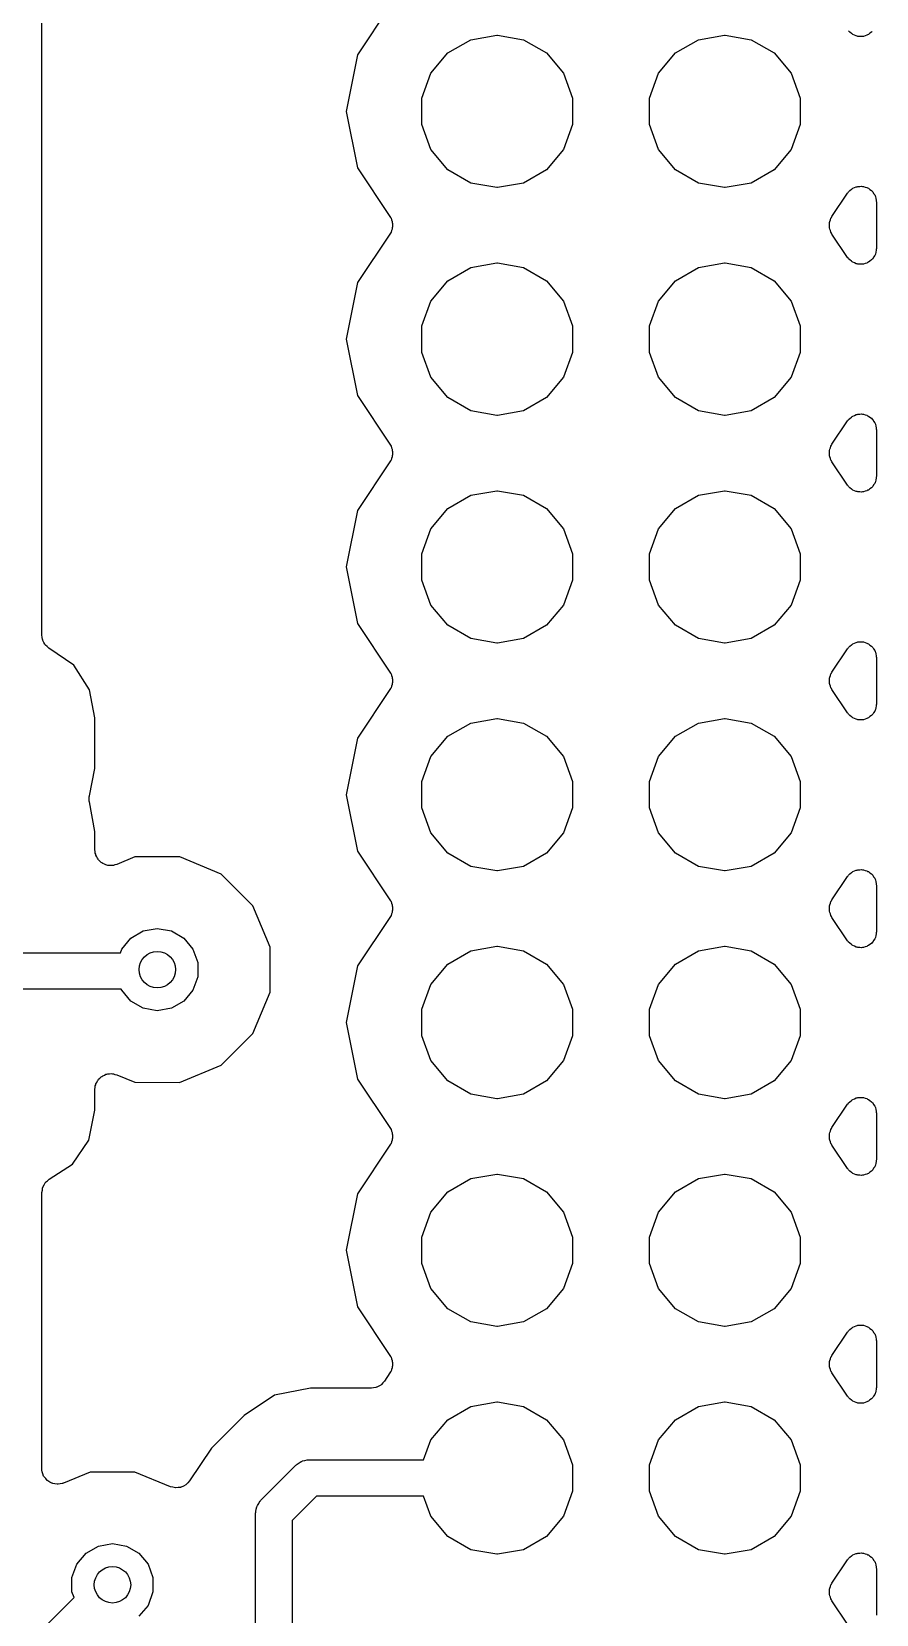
# Model space of a CAD drawing. Extents: x 91.8 to 190.7, y -114.3 to -59.5.
# Drawn here: x 179.7 to 189.12, y -97.33 to -79.68 of the extents above; entities that cross this region are included whole.
import ezdxf

# ---------------------------------------------------------------- set-up
doc = ezdxf.new("R2010")
doc.units = 0
doc.header["$MEASUREMENT"] = 0
doc.layers.add('BLACK', color=7, linetype='CONTINUOUS')

msp = doc.modelspace()

# ---------------------------------------------------------------- linework, layer by layer
at = {"layer": 'Black'}
for p, q in [((179.813, -86.4102), (179.813, -79.0773)), ((183.695, -79.3975), (183.333, -79.9399)), ((184.34, -79.9189), (184.596, -79.7713)), ((184.596, -79.7713), (184.887, -79.72)), ((184.887, -79.72), (184.893, -79.72)), ((184.893, -79.72), (185.184, -79.7713)), ((185.184, -79.7713), (185.44, -79.9189)), ((186.88, -79.9189), (187.136, -79.7713)), ((187.136, -79.7713), (187.427, -79.72)), ((187.427, -79.72), (187.433, -79.72)), ((187.433, -79.72), (187.724, -79.7713)), ((187.724, -79.7713), (187.98, -79.9189)), ((188.826, -79.6867), (188.81, -79.6732)), ((188.841, -79.7019), (188.826, -79.6867)), ((188.849, -79.7062), (188.841, -79.7019)), ((188.857, -79.7124), (188.849, -79.7062)), ((188.877, -79.7196), (188.857, -79.7124)), ((188.895, -79.7289), (188.877, -79.7196)), ((188.905, -79.7299), (188.895, -79.7289)), ((188.914, -79.7332), (188.905, -79.7299)), ((188.935, -79.7332), (188.914, -79.7332)), ((188.956, -79.7355), (188.935, -79.7332)), ((188.965, -79.7332), (188.956, -79.7355)), ((188.975, -79.7332), (188.965, -79.7332)), ((188.995, -79.726), (188.975, -79.7332)), ((189.015, -79.721), (188.995, -79.726)), ((189.023, -79.7157), (189.015, -79.721)), ((189.032, -79.7124), (189.023, -79.7157)), ((189.048, -79.6989), (189.032, -79.7124)), ((189.066, -79.6872), (189.048, -79.6989)), ((189.072, -79.6794), (189.066, -79.6872)), ((183.333, -79.9399), (183.208, -80.57)), ((184.151, -80.145), (184.34, -79.9189)), ((185.44, -79.9189), (185.629, -80.145)), ((186.691, -80.145), (186.88, -79.9189)), ((187.98, -79.9189), (188.169, -80.145)), ((184.05, -80.4224), (184.151, -80.145)), ((185.629, -80.145), (185.73, -80.4224)), ((186.59, -80.4224), (186.691, -80.145)), ((188.169, -80.145), (188.27, -80.4224)), ((184.05, -80.7176), (184.05, -80.4224)), ((185.73, -80.4224), (185.73, -80.7176)), ((186.59, -80.7176), (186.59, -80.4224)), ((188.27, -80.4224), (188.27, -80.7176)), ((183.208, -80.57), (183.333, -81.2001)), ((184.151, -80.995), (184.05, -80.7176)), ((185.73, -80.7176), (185.629, -80.995)), ((186.691, -80.995), (186.59, -80.7176)), ((188.27, -80.7176), (188.169, -80.995)), ((184.34, -81.2211), (184.151, -80.995)), ((185.629, -80.995), (185.44, -81.2211)), ((186.88, -81.2211), (186.691, -80.995)), ((188.169, -80.995), (187.98, -81.2211)), ((183.333, -81.2001), (183.695, -81.7425)), ((184.596, -81.3687), (184.34, -81.2211)), ((185.44, -81.2211), (185.184, -81.3687)), ((187.136, -81.3687), (186.88, -81.2211)), ((187.98, -81.2211), (187.724, -81.3687)), ((184.887, -81.42), (184.596, -81.3687)), ((184.893, -81.42), (184.887, -81.42)), ((185.184, -81.3687), (184.893, -81.42)), ((187.427, -81.42), (187.136, -81.3687)), ((187.433, -81.42), (187.427, -81.42)), ((187.724, -81.3687), (187.433, -81.42)), ((188.625, -81.7425), (188.799, -81.4821)), ((188.799, -81.4821), (188.805, -81.4751)), ((188.805, -81.4751), (188.81, -81.4668)), ((188.81, -81.4668), (188.826, -81.4533)), ((188.826, -81.4533), (188.841, -81.4381)), ((188.841, -81.4381), (188.849, -81.4338)), ((188.849, -81.4338), (188.857, -81.4276)), ((188.857, -81.4276), (188.877, -81.4204)), ((188.877, -81.4204), (188.895, -81.4111)), ((188.895, -81.4111), (188.905, -81.4101)), ((188.905, -81.4101), (188.914, -81.4068)), ((188.914, -81.4068), (188.935, -81.4068)), ((188.935, -81.4068), (188.956, -81.4045)), ((188.956, -81.4045), (188.965, -81.4068)), ((188.965, -81.4068), (188.975, -81.4068)), ((188.975, -81.4068), (188.995, -81.414)), ((188.995, -81.414), (189.015, -81.419)), ((189.015, -81.419), (189.023, -81.4243)), ((189.023, -81.4243), (189.032, -81.4276)), ((189.032, -81.4276), (189.048, -81.4411)), ((189.048, -81.4411), (189.066, -81.4528)), ((189.066, -81.4528), (189.072, -81.4606)), ((189.072, -81.4606), (189.079, -81.4668)), ((189.079, -81.4668), (189.089, -81.485)), ((189.089, -81.485), (189.102, -81.502)), ((189.102, -81.502), (189.105, -81.5112)), ((189.105, -81.5112), (189.109, -81.5196)), ((189.109, -81.5196), (189.113, -81.5403)), ((189.113, -81.5403), (189.119, -81.5605)), ((189.119, -81.5605), (189.118, -81.5701)), ((189.118, -81.5701), (189.12, -81.5796)), ((189.12, -81.5796), (189.12, -82.1004)), ((183.695, -81.7425), (183.7, -81.7531)), ((183.7, -81.7531), (183.707, -81.7624)), ((183.707, -81.7624), (183.712, -81.7808)), ((183.712, -81.7808), (183.72, -81.7983)), ((183.72, -81.8817), (183.712, -81.8992)), ((183.72, -81.7983), (183.721, -81.8098)), ((183.721, -81.8702), (183.72, -81.8817)), ((183.721, -81.8098), (183.724, -81.8209)), ((183.724, -81.8591), (183.721, -81.8702)), ((183.724, -81.8209), (183.723, -81.84)), ((183.723, -81.84), (183.724, -81.8591)), ((188.596, -81.8209), (188.599, -81.8098)), ((188.597, -81.84), (188.596, -81.8209)), ((188.596, -81.8591), (188.597, -81.84)), ((188.599, -81.8702), (188.596, -81.8591)), ((188.599, -81.8098), (188.6, -81.7983)), ((188.6, -81.8817), (188.599, -81.8702)), ((188.6, -81.7983), (188.608, -81.7808)), ((188.608, -81.8992), (188.6, -81.8817)), ((188.608, -81.7808), (188.613, -81.7624)), ((188.613, -81.7624), (188.62, -81.7531)), ((188.62, -81.7531), (188.625, -81.7425)), ((183.695, -81.9375), (183.333, -82.4799)), ((183.7, -81.9269), (183.695, -81.9375)), ((183.707, -81.9176), (183.7, -81.9269)), ((183.712, -81.8992), (183.707, -81.9176)), ((188.613, -81.9176), (188.608, -81.8992)), ((188.62, -81.9269), (188.613, -81.9176)), ((188.625, -81.9375), (188.62, -81.9269)), ((188.799, -82.1979), (188.625, -81.9375)), ((188.805, -82.2049), (188.799, -82.1979)), ((188.81, -82.2132), (188.805, -82.2049)), ((188.826, -82.2267), (188.81, -82.2132)), ((188.841, -82.2419), (188.826, -82.2267)), ((188.849, -82.2462), (188.841, -82.2419)), ((189.048, -82.2389), (189.032, -82.2524)), ((189.066, -82.2272), (189.048, -82.2389)), ((189.072, -82.2194), (189.066, -82.2272)), ((189.079, -82.2132), (189.072, -82.2194)), ((189.089, -82.195), (189.079, -82.2132)), ((189.102, -82.178), (189.089, -82.195)), ((189.105, -82.1688), (189.102, -82.178)), ((189.109, -82.1604), (189.105, -82.1688)), ((189.113, -82.1397), (189.109, -82.1604)), ((189.119, -82.1195), (189.113, -82.1397)), ((189.12, -82.1004), (189.118, -82.1099)), ((189.118, -82.1099), (189.119, -82.1195)), ((184.34, -82.4589), (184.596, -82.3113)), ((184.596, -82.3113), (184.887, -82.26)), ((184.887, -82.26), (184.893, -82.26)), ((184.893, -82.26), (185.184, -82.3113)), ((185.184, -82.3113), (185.44, -82.4589)), ((186.88, -82.4589), (187.136, -82.3113)), ((187.136, -82.3113), (187.427, -82.26)), ((187.427, -82.26), (187.433, -82.26)), ((187.433, -82.26), (187.724, -82.3113)), ((187.724, -82.3113), (187.98, -82.4589)), ((188.857, -82.2524), (188.849, -82.2462)), ((188.877, -82.2596), (188.857, -82.2524)), ((188.895, -82.2689), (188.877, -82.2596)), ((188.905, -82.2699), (188.895, -82.2689)), ((188.914, -82.2732), (188.905, -82.2699)), ((188.935, -82.2732), (188.914, -82.2732)), ((188.956, -82.2755), (188.935, -82.2732)), ((188.965, -82.2732), (188.956, -82.2755)), ((188.975, -82.2732), (188.965, -82.2732)), ((188.995, -82.266), (188.975, -82.2732)), ((189.015, -82.261), (188.995, -82.266)), ((189.023, -82.2557), (189.015, -82.261)), ((189.032, -82.2524), (189.023, -82.2557)), ((183.333, -82.4799), (183.208, -83.11)), ((184.151, -82.685), (184.34, -82.4589)), ((185.44, -82.4589), (185.629, -82.685)), ((186.691, -82.685), (186.88, -82.4589)), ((187.98, -82.4589), (188.169, -82.685)), ((184.05, -82.9624), (184.151, -82.685)), ((185.629, -82.685), (185.73, -82.9624)), ((186.59, -82.9624), (186.691, -82.685)), ((188.169, -82.685), (188.27, -82.9624)), ((183.208, -83.11), (183.333, -83.7401)), ((184.05, -83.2576), (184.05, -82.9624)), ((185.73, -82.9624), (185.73, -83.2576)), ((186.59, -83.2576), (186.59, -82.9624)), ((188.27, -82.9624), (188.27, -83.2576)), ((184.151, -83.535), (184.05, -83.2576)), ((185.73, -83.2576), (185.629, -83.535)), ((186.691, -83.535), (186.59, -83.2576)), ((188.27, -83.2576), (188.169, -83.535)), ((184.34, -83.7611), (184.151, -83.535)), ((185.629, -83.535), (185.44, -83.7611)), ((186.88, -83.7611), (186.691, -83.535)), ((188.169, -83.535), (187.98, -83.7611)), ((183.333, -83.7401), (183.695, -84.2825)), ((184.596, -83.9087), (184.34, -83.7611)), ((185.44, -83.7611), (185.184, -83.9087)), ((187.136, -83.9087), (186.88, -83.7611)), ((187.98, -83.7611), (187.724, -83.9087)), ((184.887, -83.96), (184.596, -83.9087)), ((184.893, -83.96), (184.887, -83.96)), ((185.184, -83.9087), (184.893, -83.96)), ((187.427, -83.96), (187.136, -83.9087)), ((187.433, -83.96), (187.427, -83.96)), ((187.724, -83.9087), (187.433, -83.96)), ((188.805, -84.0151), (188.81, -84.0068)), ((188.81, -84.0068), (188.826, -83.9933)), ((188.826, -83.9933), (188.841, -83.9781)), ((188.841, -83.9781), (188.849, -83.9738)), ((188.849, -83.9738), (188.857, -83.9676)), ((188.857, -83.9676), (188.877, -83.9604)), ((188.877, -83.9604), (188.895, -83.9511)), ((188.895, -83.9511), (188.905, -83.9501)), ((188.905, -83.9501), (188.914, -83.9468)), ((188.914, -83.9468), (188.935, -83.9468)), ((188.935, -83.9468), (188.956, -83.9445)), ((188.956, -83.9445), (188.965, -83.9468)), ((188.965, -83.9468), (188.975, -83.9468)), ((188.975, -83.9468), (188.995, -83.954)), ((188.995, -83.954), (189.015, -83.959)), ((189.015, -83.959), (189.023, -83.9643)), ((189.023, -83.9643), (189.032, -83.9676)), ((189.032, -83.9676), (189.048, -83.9811)), ((189.048, -83.9811), (189.066, -83.9928)), ((189.066, -83.9928), (189.072, -84.0006)), ((189.072, -84.0006), (189.079, -84.0068)), ((189.079, -84.0068), (189.089, -84.025)), ((188.625, -84.2825), (188.799, -84.0221)), ((188.799, -84.0221), (188.805, -84.0151)), ((189.089, -84.025), (189.102, -84.042)), ((189.102, -84.042), (189.105, -84.0512)), ((189.105, -84.0512), (189.109, -84.0596)), ((189.109, -84.0596), (189.113, -84.0803)), ((189.113, -84.0803), (189.119, -84.1005)), ((189.119, -84.1005), (189.118, -84.1101)), ((189.118, -84.1101), (189.12, -84.1196)), ((189.12, -84.1196), (189.12, -84.6404)), ((183.695, -84.2825), (183.7, -84.2931)), ((183.7, -84.2931), (183.707, -84.3024)), ((183.707, -84.3024), (183.712, -84.3208)), ((183.712, -84.3208), (183.72, -84.3383)), ((183.72, -84.3383), (183.721, -84.3498)), ((183.721, -84.3498), (183.724, -84.3609)), ((188.596, -84.3609), (188.599, -84.3498)), ((188.599, -84.3498), (188.6, -84.3383)), ((188.6, -84.3383), (188.608, -84.3208)), ((188.608, -84.3208), (188.613, -84.3024)), ((188.613, -84.3024), (188.62, -84.2931)), ((188.62, -84.2931), (188.625, -84.2825)), ((183.695, -84.4775), (183.333, -85.0199)), ((183.7, -84.4669), (183.695, -84.4775)), ((183.707, -84.4576), (183.7, -84.4669)), ((183.712, -84.4392), (183.707, -84.4576)), ((183.72, -84.4217), (183.712, -84.4392)), ((183.721, -84.4102), (183.72, -84.4217)), ((183.724, -84.3991), (183.721, -84.4102)), ((183.724, -84.3609), (183.723, -84.38)), ((183.723, -84.38), (183.724, -84.3991)), ((188.597, -84.38), (188.596, -84.3609)), ((188.596, -84.3991), (188.597, -84.38)), ((188.599, -84.4102), (188.596, -84.3991)), ((188.6, -84.4217), (188.599, -84.4102)), ((188.608, -84.4392), (188.6, -84.4217)), ((188.613, -84.4576), (188.608, -84.4392)), ((188.62, -84.4669), (188.613, -84.4576)), ((188.625, -84.4775), (188.62, -84.4669)), ((188.799, -84.7379), (188.625, -84.4775)), ((189.105, -84.7088), (189.102, -84.718)), ((189.109, -84.7004), (189.105, -84.7088)), ((189.113, -84.6797), (189.109, -84.7004)), ((189.119, -84.6595), (189.113, -84.6797)), ((189.12, -84.6404), (189.118, -84.6499)), ((189.118, -84.6499), (189.119, -84.6595)), ((184.34, -84.9989), (184.596, -84.8513)), ((184.596, -84.8513), (184.887, -84.8)), ((184.887, -84.8), (184.893, -84.8)), ((184.893, -84.8), (185.184, -84.8513)), ((185.184, -84.8513), (185.44, -84.9989)), ((186.88, -84.9989), (187.136, -84.8513)), ((187.136, -84.8513), (187.427, -84.8)), ((187.427, -84.8), (187.433, -84.8)), ((187.433, -84.8), (187.724, -84.8513)), ((187.724, -84.8513), (187.98, -84.9989)), ((188.805, -84.7449), (188.799, -84.7379)), ((188.81, -84.7532), (188.805, -84.7449)), ((188.826, -84.7667), (188.81, -84.7532)), ((188.841, -84.7819), (188.826, -84.7667)), ((188.849, -84.7862), (188.841, -84.7819)), ((188.857, -84.7924), (188.849, -84.7862)), ((188.877, -84.7996), (188.857, -84.7924)), ((188.895, -84.8089), (188.877, -84.7996)), ((188.905, -84.8099), (188.895, -84.8089)), ((188.914, -84.8132), (188.905, -84.8099)), ((188.935, -84.8132), (188.914, -84.8132)), ((188.956, -84.8155), (188.935, -84.8132)), ((188.965, -84.8132), (188.956, -84.8155)), ((188.975, -84.8132), (188.965, -84.8132)), ((188.995, -84.806), (188.975, -84.8132)), ((189.015, -84.801), (188.995, -84.806)), ((189.023, -84.7957), (189.015, -84.801)), ((189.032, -84.7924), (189.023, -84.7957)), ((189.048, -84.7789), (189.032, -84.7924)), ((189.066, -84.7672), (189.048, -84.7789)), ((189.072, -84.7594), (189.066, -84.7672)), ((189.079, -84.7532), (189.072, -84.7594)), ((189.089, -84.735), (189.079, -84.7532)), ((189.102, -84.718), (189.089, -84.735)), ((183.333, -85.0199), (183.208, -85.65)), ((184.151, -85.225), (184.34, -84.9989)), ((185.44, -84.9989), (185.629, -85.225)), ((186.691, -85.225), (186.88, -84.9989)), ((187.98, -84.9989), (188.169, -85.225)), ((184.05, -85.5024), (184.151, -85.225)), ((185.629, -85.225), (185.73, -85.5024)), ((186.59, -85.5024), (186.691, -85.225)), ((188.169, -85.225), (188.27, -85.5024)), ((184.05, -85.7976), (184.05, -85.5024)), ((185.73, -85.5024), (185.73, -85.7976)), ((186.59, -85.7976), (186.59, -85.5024)), ((188.27, -85.5024), (188.27, -85.7976)), ((183.208, -85.65), (183.333, -86.2801)), ((184.151, -86.075), (184.05, -85.7976)), ((185.73, -85.7976), (185.629, -86.075)), ((186.691, -86.075), (186.59, -85.7976)), ((188.27, -85.7976), (188.169, -86.075)), ((184.34, -86.3011), (184.151, -86.075)), ((185.629, -86.075), (185.44, -86.3011)), ((186.88, -86.3011), (186.691, -86.075)), ((188.169, -86.075), (187.98, -86.3011)), ((183.333, -86.2801), (183.695, -86.8225)), ((184.596, -86.4487), (184.34, -86.3011)), ((185.44, -86.3011), (185.184, -86.4487)), ((187.136, -86.4487), (186.88, -86.3011)), ((187.98, -86.3011), (187.724, -86.4487)), ((179.817, -86.4337), (179.813, -86.4102)), ((179.82, -86.4576), (179.817, -86.4337)), ((179.823, -86.4636), (179.82, -86.4576)), ((179.824, -86.4702), (179.823, -86.4636)), ((179.836, -86.4909), (179.824, -86.4702)), ((184.887, -86.5), (184.596, -86.4487)), ((185.184, -86.4487), (184.893, -86.5)), ((187.427, -86.5), (187.136, -86.4487)), ((187.724, -86.4487), (187.433, -86.5)), ((179.846, -86.5125), (179.836, -86.4909)), ((179.851, -86.5172), (179.846, -86.5125)), ((179.854, -86.523), (179.851, -86.5172)), ((179.873, -86.5384), (179.854, -86.523)), ((179.89, -86.5551), (179.873, -86.5384)), ((180.17, -86.7463), (179.89, -86.5551)), ((184.893, -86.5), (184.887, -86.5)), ((187.433, -86.5), (187.427, -86.5)), ((188.625, -86.8225), (188.799, -86.5621)), ((188.799, -86.5621), (188.805, -86.5551)), ((188.805, -86.5551), (188.81, -86.5468)), ((188.81, -86.5468), (188.826, -86.5333)), ((188.826, -86.5333), (188.841, -86.5181)), ((188.841, -86.5181), (188.849, -86.5138)), ((188.849, -86.5138), (188.857, -86.5076)), ((188.857, -86.5076), (188.877, -86.5004)), ((188.877, -86.5004), (188.895, -86.4911)), ((188.895, -86.4911), (188.905, -86.4901)), ((188.905, -86.4901), (188.914, -86.4868)), ((188.914, -86.4868), (188.935, -86.4868)), ((188.935, -86.4868), (188.956, -86.4845)), ((188.956, -86.4845), (188.965, -86.4868)), ((188.965, -86.4868), (188.975, -86.4868)), ((188.975, -86.4868), (188.995, -86.494)), ((188.995, -86.494), (189.015, -86.499)), ((189.015, -86.499), (189.023, -86.5043)), ((189.023, -86.5043), (189.032, -86.5076)), ((189.032, -86.5076), (189.048, -86.5211)), ((189.048, -86.5211), (189.066, -86.5328)), ((189.066, -86.5328), (189.072, -86.5406)), ((189.072, -86.5406), (189.079, -86.5468)), ((189.079, -86.5468), (189.089, -86.565)), ((189.089, -86.565), (189.102, -86.582)), ((189.102, -86.582), (189.105, -86.5912)), ((189.105, -86.5912), (189.109, -86.5996)), ((189.109, -86.5996), (189.113, -86.6203)), ((189.113, -86.6203), (189.119, -86.6405)), ((189.119, -86.6405), (189.118, -86.6501)), ((189.118, -86.6501), (189.12, -86.6596)), ((180.345, -87.0196), (180.17, -86.7463)), ((183.695, -86.8225), (183.7, -86.8331)), ((188.62, -86.8331), (188.625, -86.8225)), ((189.12, -86.6596), (189.12, -87.1804)), ((183.7, -87.0069), (183.695, -87.0175)), ((183.7, -86.8331), (183.707, -86.8424)), ((183.707, -86.9976), (183.7, -87.0069)), ((183.707, -86.8424), (183.712, -86.8608)), ((183.712, -86.9792), (183.707, -86.9976)), ((183.712, -86.8608), (183.72, -86.8783)), ((183.72, -86.9617), (183.712, -86.9792)), ((183.72, -86.8783), (183.721, -86.8898)), ((183.721, -86.9502), (183.72, -86.9617)), ((183.721, -86.8898), (183.724, -86.9009)), ((183.724, -86.9391), (183.721, -86.9502)), ((183.724, -86.9009), (183.723, -86.92)), ((183.723, -86.92), (183.724, -86.9391)), ((188.596, -86.9009), (188.599, -86.8898)), ((188.597, -86.92), (188.596, -86.9009)), ((188.596, -86.9391), (188.597, -86.92)), ((188.599, -86.9502), (188.596, -86.9391)), ((188.599, -86.8898), (188.6, -86.8783)), ((188.6, -86.9617), (188.599, -86.9502)), ((188.6, -86.8783), (188.608, -86.8608)), ((188.608, -86.9792), (188.6, -86.9617)), ((188.608, -86.8608), (188.613, -86.8424)), ((188.613, -86.9976), (188.608, -86.9792)), ((188.613, -86.8424), (188.62, -86.8331)), ((188.62, -87.0069), (188.613, -86.9976)), ((188.625, -87.0175), (188.62, -87.0069)), ((180.404, -87.3314), (180.345, -87.0196)), ((183.695, -87.0175), (183.333, -87.5599)), ((188.799, -87.2779), (188.625, -87.0175)), ((189.12, -87.1804), (189.118, -87.1899)), ((180.404, -87.8974), (180.404, -87.3314)), ((184.596, -87.3913), (184.887, -87.34)), ((184.887, -87.34), (184.893, -87.34)), ((184.893, -87.34), (185.184, -87.3913)), ((187.136, -87.3913), (187.427, -87.34)), ((187.427, -87.34), (187.433, -87.34)), ((187.433, -87.34), (187.724, -87.3913)), ((188.805, -87.2849), (188.799, -87.2779)), ((188.81, -87.2932), (188.805, -87.2849)), ((188.826, -87.3067), (188.81, -87.2932)), ((188.841, -87.3219), (188.826, -87.3067)), ((188.849, -87.3262), (188.841, -87.3219)), ((188.857, -87.3324), (188.849, -87.3262)), ((188.877, -87.3396), (188.857, -87.3324)), ((188.895, -87.3489), (188.877, -87.3396)), ((188.905, -87.3499), (188.895, -87.3489)), ((188.914, -87.3532), (188.905, -87.3499)), ((188.935, -87.3532), (188.914, -87.3532)), ((188.956, -87.3555), (188.935, -87.3532)), ((188.965, -87.3532), (188.956, -87.3555)), ((188.975, -87.3532), (188.965, -87.3532)), ((188.995, -87.346), (188.975, -87.3532)), ((189.015, -87.341), (188.995, -87.346)), ((189.023, -87.3357), (189.015, -87.341)), ((189.032, -87.3324), (189.023, -87.3357)), ((189.048, -87.3189), (189.032, -87.3324)), ((189.066, -87.3072), (189.048, -87.3189)), ((189.072, -87.2994), (189.066, -87.3072)), ((189.079, -87.2932), (189.072, -87.2994)), ((189.089, -87.275), (189.079, -87.2932)), ((189.102, -87.258), (189.089, -87.275)), ((189.105, -87.2488), (189.102, -87.258)), ((189.109, -87.2404), (189.105, -87.2488)), ((189.113, -87.2197), (189.109, -87.2404)), ((189.119, -87.1995), (189.113, -87.2197)), ((189.118, -87.1899), (189.119, -87.1995)), ((184.34, -87.5389), (184.596, -87.3913)), ((185.184, -87.3913), (185.44, -87.5389)), ((186.88, -87.5389), (187.136, -87.3913)), ((187.724, -87.3913), (187.98, -87.5389)), ((183.333, -87.5599), (183.208, -88.19)), ((184.151, -87.765), (184.34, -87.5389)), ((185.44, -87.5389), (185.629, -87.765)), ((186.691, -87.765), (186.88, -87.5389)), ((187.98, -87.5389), (188.169, -87.765)), ((184.05, -88.0424), (184.151, -87.765)), ((185.629, -87.765), (185.73, -88.0424)), ((186.59, -88.0424), (186.691, -87.765)), ((188.169, -87.765), (188.27, -88.0424)), ((180.342, -88.2029), (180.404, -87.8974)), ((184.05, -88.3376), (184.05, -88.0424)), ((185.73, -88.0424), (185.73, -88.3376)), ((186.59, -88.3376), (186.59, -88.0424)), ((188.27, -88.0424), (188.27, -88.3376)), ((180.341, -88.2092), (180.342, -88.2061)), ((180.341, -88.2365), (180.341, -88.2092)), ((180.341, -88.2638), (180.341, -88.2365)), ((180.342, -88.2061), (180.342, -88.2029)), ((183.208, -88.19), (183.333, -88.8201)), ((180.342, -88.2669), (180.341, -88.2638)), ((180.342, -88.2702), (180.342, -88.2669)), ((180.404, -88.6014), (180.342, -88.2702)), ((184.151, -88.615), (184.05, -88.3376)), ((185.73, -88.3376), (185.629, -88.615)), ((186.691, -88.615), (186.59, -88.3376)), ((188.27, -88.3376), (188.169, -88.615)), ((180.404, -88.8048), (180.404, -88.6014)), ((184.34, -88.8411), (184.151, -88.615)), ((185.629, -88.615), (185.44, -88.8411)), ((186.88, -88.8411), (186.691, -88.615)), ((188.169, -88.615), (187.98, -88.8411)), ((180.407, -88.8236), (180.404, -88.8048)), ((180.408, -88.8427), (180.407, -88.8236)), ((180.413, -88.8534), (180.408, -88.8427)), ((180.415, -88.8649), (180.413, -88.8534)), ((180.424, -88.8814), (180.415, -88.8649)), ((180.432, -88.899), (180.424, -88.8814)), ((180.439, -88.9076), (180.432, -88.899)), ((180.445, -88.9176), (180.439, -88.9076)), ((180.46, -88.9299), (180.445, -88.9176)), ((180.473, -88.944), (180.46, -88.9299)), ((180.483, -88.9494), (180.473, -88.944)), ((180.851, -88.8826), (180.647, -88.967)), ((181.351, -88.883), (180.851, -88.8826)), ((181.813, -89.0748), (181.351, -88.883)), ((183.333, -88.8201), (183.695, -89.3625)), ((184.596, -88.9887), (184.34, -88.8411)), ((185.44, -88.8411), (185.184, -88.9887)), ((187.136, -88.9887), (186.88, -88.8411)), ((187.98, -88.8411), (187.724, -88.9887)), ((180.492, -88.9568), (180.483, -88.9494)), ((180.51, -88.9633), (180.492, -88.9568)), ((180.527, -88.9722), (180.51, -88.9633)), ((180.538, -88.9737), (180.527, -88.9722)), ((180.549, -88.9777), (180.538, -88.9737)), ((180.568, -88.9777), (180.549, -88.9777)), ((180.587, -88.9802), (180.568, -88.9777)), ((180.598, -88.9777), (180.587, -88.9802)), ((180.61, -88.9777), (180.598, -88.9777)), ((180.628, -88.9711), (180.61, -88.9777)), ((180.647, -88.967), (180.628, -88.9711)), ((182.166, -89.4288), (181.813, -89.0748)), ((184.887, -89.04), (184.596, -88.9887)), ((184.893, -89.04), (184.887, -89.04)), ((185.184, -88.9887), (184.893, -89.04)), ((187.427, -89.04), (187.136, -88.9887)), ((187.433, -89.04), (187.427, -89.04)), ((187.724, -88.9887), (187.433, -89.04)), ((188.625, -89.3625), (188.799, -89.1021)), ((188.799, -89.1021), (188.805, -89.0951)), ((188.805, -89.0951), (188.81, -89.0868)), ((188.81, -89.0868), (188.826, -89.0733)), ((188.826, -89.0733), (188.841, -89.0581)), ((188.841, -89.0581), (188.849, -89.0538)), ((188.849, -89.0538), (188.857, -89.0476)), ((188.857, -89.0476), (188.877, -89.0404)), ((188.877, -89.0404), (188.895, -89.0311)), ((188.895, -89.0311), (188.905, -89.0301)), ((188.905, -89.0301), (188.914, -89.0268)), ((188.914, -89.0268), (188.935, -89.0268)), ((188.935, -89.0268), (188.956, -89.0245)), ((188.956, -89.0245), (188.965, -89.0268)), ((188.965, -89.0268), (188.975, -89.0268)), ((188.975, -89.0268), (188.995, -89.034)), ((188.995, -89.034), (189.015, -89.039)), ((189.015, -89.039), (189.023, -89.0443)), ((189.023, -89.0443), (189.032, -89.0476)), ((189.032, -89.0476), (189.048, -89.0611)), ((189.048, -89.0611), (189.066, -89.0728)), ((189.066, -89.0728), (189.072, -89.0806)), ((189.072, -89.0806), (189.079, -89.0868)), ((189.079, -89.0868), (189.089, -89.105)), ((189.089, -89.105), (189.102, -89.122)), ((189.102, -89.122), (189.105, -89.1312)), ((189.105, -89.1312), (189.109, -89.1396)), ((189.109, -89.1396), (189.113, -89.1603)), ((189.113, -89.1603), (189.119, -89.1805)), ((189.119, -89.1805), (189.118, -89.1901)), ((189.118, -89.1901), (189.12, -89.1996)), ((189.12, -89.1996), (189.12, -89.7204)), ((182.357, -89.891), (182.166, -89.4288)), ((183.695, -89.3625), (183.7, -89.3731)), ((183.7, -89.3731), (183.707, -89.3824)), ((183.707, -89.3824), (183.712, -89.4008)), ((183.712, -89.4008), (183.72, -89.4183)), ((183.72, -89.4183), (183.721, -89.4298)), ((183.721, -89.4298), (183.724, -89.4409)), ((183.724, -89.4409), (183.723, -89.46)), ((183.723, -89.46), (183.724, -89.4791)), ((188.596, -89.4409), (188.599, -89.4298)), ((188.597, -89.46), (188.596, -89.4409)), ((188.596, -89.4791), (188.597, -89.46)), ((188.599, -89.4298), (188.6, -89.4183)), ((188.6, -89.4183), (188.608, -89.4008)), ((188.608, -89.4008), (188.613, -89.3824)), ((188.613, -89.3824), (188.62, -89.3731)), ((188.62, -89.3731), (188.625, -89.3625)), ((183.695, -89.5575), (183.333, -90.0999)), ((183.7, -89.5469), (183.695, -89.5575)), ((183.707, -89.5376), (183.7, -89.5469)), ((183.712, -89.5192), (183.707, -89.5376)), ((183.72, -89.5017), (183.712, -89.5192)), ((183.721, -89.4902), (183.72, -89.5017)), ((183.724, -89.4791), (183.721, -89.4902)), ((188.599, -89.4902), (188.596, -89.4791)), ((188.6, -89.5017), (188.599, -89.4902)), ((188.608, -89.5192), (188.6, -89.5017)), ((188.613, -89.5376), (188.608, -89.5192)), ((188.62, -89.5469), (188.613, -89.5376)), ((188.625, -89.5575), (188.62, -89.5469)), ((188.799, -89.8179), (188.625, -89.5575)), ((180.703, -89.9105), (180.805, -89.7884)), ((180.805, -89.7884), (180.943, -89.7087)), ((180.943, -89.7087), (181.1, -89.6811)), ((181.1, -89.6811), (181.257, -89.7087)), ((181.257, -89.7087), (181.395, -89.7884)), ((181.395, -89.7884), (181.497, -89.9105)), ((188.805, -89.8249), (188.799, -89.8179)), ((188.81, -89.8332), (188.805, -89.8249)), ((189.089, -89.815), (189.079, -89.8332)), ((189.102, -89.798), (189.089, -89.815)), ((189.105, -89.7888), (189.102, -89.798)), ((189.109, -89.7804), (189.105, -89.7888)), ((189.113, -89.7597), (189.109, -89.7804)), ((189.119, -89.7395), (189.113, -89.7597)), ((189.12, -89.7204), (189.118, -89.7299)), ((189.118, -89.7299), (189.119, -89.7395)), ((179.585, -89.9518), (180.688, -89.9518)), ((180.688, -89.9518), (180.703, -89.9105)), ((181.497, -89.9105), (181.552, -90.0603)), ((182.357, -90.3912), (182.357, -89.891)), ((184.34, -90.0789), (184.596, -89.9313)), ((184.596, -89.9313), (184.887, -89.88)), ((184.887, -89.88), (184.893, -89.88)), ((184.893, -89.88), (185.184, -89.9313)), ((185.184, -89.9313), (185.44, -90.0789)), ((186.88, -90.0789), (187.136, -89.9313)), ((187.136, -89.9313), (187.427, -89.88)), ((187.427, -89.88), (187.433, -89.88)), ((187.433, -89.88), (187.724, -89.9313)), ((187.724, -89.9313), (187.98, -90.0789)), ((188.826, -89.8467), (188.81, -89.8332)), ((188.841, -89.8619), (188.826, -89.8467)), ((188.849, -89.8662), (188.841, -89.8619)), ((188.857, -89.8724), (188.849, -89.8662)), ((188.877, -89.8796), (188.857, -89.8724)), ((188.895, -89.8889), (188.877, -89.8796)), ((188.905, -89.8899), (188.895, -89.8889)), ((188.914, -89.8932), (188.905, -89.8899)), ((188.935, -89.8932), (188.914, -89.8932)), ((188.956, -89.8955), (188.935, -89.8932)), ((188.965, -89.8932), (188.956, -89.8955)), ((188.975, -89.8932), (188.965, -89.8932)), ((188.995, -89.886), (188.975, -89.8932)), ((189.015, -89.881), (188.995, -89.886)), ((189.023, -89.8757), (189.015, -89.881)), ((189.032, -89.8724), (189.023, -89.8757)), ((189.048, -89.8589), (189.032, -89.8724)), ((189.066, -89.8472), (189.048, -89.8589)), ((189.072, -89.8394), (189.066, -89.8472)), ((189.079, -89.8332), (189.072, -89.8394)), ((181.552, -90.0603), (181.552, -90.2197)), ((183.333, -90.0999), (183.208, -90.73)), ((184.151, -90.305), (184.34, -90.0789)), ((185.44, -90.0789), (185.629, -90.305)), ((186.691, -90.305), (186.88, -90.0789)), ((187.98, -90.0789), (188.169, -90.305)), ((180.698, -90.3582), (179.585, -90.3582)), ((180.703, -90.3695), (180.698, -90.3582)), ((181.552, -90.2197), (181.497, -90.3695)), ((184.05, -90.5824), (184.151, -90.305)), ((185.629, -90.305), (185.73, -90.5824)), ((186.59, -90.5824), (186.691, -90.305)), ((188.169, -90.305), (188.27, -90.5824)), ((180.805, -90.4916), (180.703, -90.3695)), ((180.943, -90.5713), (180.805, -90.4916)), ((181.395, -90.4916), (181.257, -90.5713)), ((181.497, -90.3695), (181.395, -90.4916)), ((182.165, -90.8531), (182.357, -90.3912)), ((181.1, -90.5989), (180.943, -90.5713)), ((181.257, -90.5713), (181.1, -90.5989)), ((184.05, -90.8776), (184.05, -90.5824)), ((185.73, -90.5824), (185.73, -90.8776)), ((186.59, -90.8776), (186.59, -90.5824)), ((188.27, -90.5824), (188.27, -90.8776)), ((181.811, -91.2064), (182.165, -90.8531)), ((183.208, -90.73), (183.333, -91.3601)), ((184.151, -91.155), (184.05, -90.8776)), ((185.73, -90.8776), (185.629, -91.155)), ((186.691, -91.155), (186.59, -90.8776)), ((188.27, -90.8776), (188.169, -91.155)), ((181.349, -91.3974), (181.811, -91.2064)), ((184.34, -91.3811), (184.151, -91.155)), ((185.629, -91.155), (185.44, -91.3811)), ((186.88, -91.3811), (186.691, -91.155)), ((188.169, -91.155), (187.98, -91.3811)), ((180.413, -91.4265), (180.415, -91.4152)), ((180.415, -91.4152), (180.424, -91.3985)), ((180.424, -91.3985), (180.432, -91.3808)), ((180.432, -91.3808), (180.439, -91.3723)), ((180.439, -91.3723), (180.445, -91.3624)), ((180.445, -91.3624), (180.46, -91.3501)), ((180.46, -91.3501), (180.473, -91.3359)), ((180.473, -91.3359), (180.483, -91.3306)), ((180.483, -91.3306), (180.492, -91.3232)), ((180.492, -91.3232), (180.51, -91.3167)), ((180.51, -91.3167), (180.527, -91.3078)), ((180.527, -91.3078), (180.538, -91.3063)), ((180.538, -91.3063), (180.549, -91.3024)), ((180.549, -91.3024), (180.568, -91.3024)), ((180.568, -91.3024), (180.587, -91.2999)), ((180.587, -91.2999), (180.599, -91.3024)), ((180.599, -91.3024), (180.61, -91.3024)), ((180.61, -91.3024), (180.628, -91.309)), ((180.628, -91.309), (180.647, -91.3131)), ((180.647, -91.3131), (180.849, -91.397)), ((180.849, -91.397), (181.349, -91.3974)), ((183.333, -91.3601), (183.695, -91.9025)), ((184.596, -91.5287), (184.34, -91.3811)), ((185.44, -91.3811), (185.184, -91.5287)), ((187.136, -91.5287), (186.88, -91.3811)), ((187.98, -91.3811), (187.724, -91.5287)), ((180.404, -91.4752), (180.407, -91.4563)), ((180.404, -91.7074), (180.404, -91.4752)), ((180.407, -91.4563), (180.408, -91.4371)), ((180.408, -91.4371), (180.413, -91.4265)), ((184.887, -91.58), (184.596, -91.5287)), ((184.893, -91.58), (184.887, -91.58)), ((185.184, -91.5287), (184.893, -91.58)), ((187.427, -91.58), (187.136, -91.5287)), ((187.433, -91.58), (187.427, -91.58)), ((187.724, -91.5287), (187.433, -91.58)), ((188.841, -91.5981), (188.849, -91.5938)), ((188.849, -91.5938), (188.857, -91.5876)), ((188.857, -91.5876), (188.877, -91.5804)), ((188.877, -91.5804), (188.895, -91.5711)), ((188.895, -91.5711), (188.905, -91.5701)), ((188.905, -91.5701), (188.914, -91.5668)), ((188.914, -91.5668), (188.935, -91.5668)), ((188.935, -91.5668), (188.956, -91.5645)), ((188.956, -91.5645), (188.965, -91.5668)), ((188.965, -91.5668), (188.975, -91.5668)), ((188.975, -91.5668), (188.995, -91.574)), ((188.995, -91.574), (189.015, -91.579)), ((189.015, -91.579), (189.023, -91.5843)), ((189.023, -91.5843), (189.032, -91.5876)), ((189.032, -91.5876), (189.048, -91.6011)), ((180.336, -92.0423), (180.404, -91.7074)), ((188.625, -91.9025), (188.799, -91.6421)), ((188.799, -91.6421), (188.805, -91.6351)), ((188.805, -91.6351), (188.81, -91.6268)), ((188.81, -91.6268), (188.826, -91.6133)), ((188.826, -91.6133), (188.841, -91.5981)), ((189.048, -91.6011), (189.066, -91.6128)), ((189.066, -91.6128), (189.072, -91.6206)), ((189.072, -91.6206), (189.079, -91.6268)), ((189.079, -91.6268), (189.089, -91.645)), ((189.089, -91.645), (189.102, -91.662)), ((189.102, -91.662), (189.105, -91.6712)), ((189.105, -91.6712), (189.109, -91.6796)), ((189.109, -91.6796), (189.113, -91.7003)), ((189.113, -91.7003), (189.119, -91.7205)), ((189.119, -91.7205), (189.118, -91.7301)), ((189.118, -91.7301), (189.12, -91.7396)), ((189.12, -91.7396), (189.12, -92.2604)), ((183.695, -91.9025), (183.7, -91.9131)), ((183.7, -91.9131), (183.707, -91.9224)), ((183.707, -91.9224), (183.712, -91.9408)), ((183.712, -91.9408), (183.72, -91.9583)), ((188.6, -91.9583), (188.608, -91.9408)), ((188.608, -91.9408), (188.613, -91.9224)), ((188.613, -91.9224), (188.62, -91.9131)), ((188.62, -91.9131), (188.625, -91.9025)), ((180.154, -92.3096), (180.336, -92.0423)), ((183.695, -92.0975), (183.333, -92.6399)), ((183.7, -92.0869), (183.695, -92.0975)), ((183.707, -92.0776), (183.7, -92.0869)), ((183.712, -92.0592), (183.707, -92.0776)), ((183.72, -92.0417), (183.712, -92.0592)), ((183.72, -91.9583), (183.721, -91.9698)), ((183.721, -92.0302), (183.72, -92.0417)), ((183.721, -91.9698), (183.724, -91.9809)), ((183.724, -92.0191), (183.721, -92.0302)), ((183.724, -91.9809), (183.723, -92)), ((183.723, -92), (183.724, -92.0191)), ((188.596, -91.9809), (188.599, -91.9698)), ((188.597, -92), (188.596, -91.9809)), ((188.596, -92.0191), (188.597, -92)), ((188.599, -92.0302), (188.596, -92.0191)), ((188.599, -91.9698), (188.6, -91.9583)), ((188.6, -92.0417), (188.599, -92.0302)), ((188.608, -92.0592), (188.6, -92.0417)), ((188.613, -92.0776), (188.608, -92.0592)), ((188.62, -92.0869), (188.613, -92.0776)), ((188.625, -92.0975), (188.62, -92.0869)), ((188.799, -92.3579), (188.625, -92.0975)), ((189.113, -92.2997), (189.109, -92.3204)), ((189.119, -92.2795), (189.113, -92.2997)), ((189.12, -92.2604), (189.118, -92.2699)), ((189.118, -92.2699), (189.119, -92.2795)), ((179.874, -92.4947), (179.894, -92.4768)), ((179.894, -92.4768), (180.154, -92.3096)), ((184.34, -92.6189), (184.596, -92.4713)), ((184.596, -92.4713), (184.887, -92.42)), ((184.887, -92.42), (184.893, -92.42)), ((184.893, -92.42), (185.184, -92.4713)), ((185.184, -92.4713), (185.44, -92.6189)), ((186.88, -92.6189), (187.136, -92.4713)), ((187.136, -92.4713), (187.427, -92.42)), ((187.427, -92.42), (187.433, -92.42)), ((187.433, -92.42), (187.724, -92.4713)), ((187.724, -92.4713), (187.98, -92.6189)), ((188.805, -92.3649), (188.799, -92.3579)), ((188.81, -92.3732), (188.805, -92.3649)), ((188.826, -92.3867), (188.81, -92.3732)), ((188.841, -92.4019), (188.826, -92.3867)), ((188.849, -92.4062), (188.841, -92.4019)), ((188.857, -92.4124), (188.849, -92.4062)), ((188.877, -92.4196), (188.857, -92.4124)), ((188.895, -92.4289), (188.877, -92.4196)), ((188.905, -92.4299), (188.895, -92.4289)), ((188.914, -92.4332), (188.905, -92.4299)), ((188.935, -92.4332), (188.914, -92.4332)), ((188.956, -92.4355), (188.935, -92.4332)), ((188.965, -92.4332), (188.956, -92.4355)), ((188.975, -92.4332), (188.965, -92.4332)), ((188.995, -92.426), (188.975, -92.4332)), ((189.015, -92.421), (188.995, -92.426)), ((189.023, -92.4157), (189.015, -92.421)), ((189.032, -92.4124), (189.023, -92.4157)), ((189.048, -92.3989), (189.032, -92.4124)), ((189.066, -92.3872), (189.048, -92.3989)), ((189.072, -92.3794), (189.066, -92.3872)), ((189.079, -92.3732), (189.072, -92.3794)), ((189.089, -92.355), (189.079, -92.3732)), ((189.102, -92.338), (189.089, -92.355)), ((189.105, -92.3288), (189.102, -92.338)), ((189.109, -92.3204), (189.105, -92.3288)), ((179.813, -92.6244), (179.818, -92.5985)), ((179.813, -95.6768), (179.813, -92.6244)), ((179.818, -92.5985), (179.821, -92.5724)), ((179.821, -92.5724), (179.823, -92.5686)), ((179.823, -92.5686), (179.824, -92.5644)), ((179.824, -92.5644), (179.837, -92.5416)), ((179.837, -92.5416), (179.849, -92.5182)), ((179.849, -92.5182), (179.852, -92.5153)), ((179.852, -92.5153), (179.854, -92.5116)), ((179.854, -92.5116), (179.874, -92.4947)), ((183.333, -92.6399), (183.208, -93.27)), ((184.151, -92.845), (184.34, -92.6189)), ((185.44, -92.6189), (185.629, -92.845)), ((186.691, -92.845), (186.88, -92.6189)), ((187.98, -92.6189), (188.169, -92.845)), ((184.05, -93.1224), (184.151, -92.845)), ((185.629, -92.845), (185.73, -93.1224)), ((186.59, -93.1224), (186.691, -92.845)), ((188.169, -92.845), (188.27, -93.1224)), ((184.05, -93.4176), (184.05, -93.1224)), ((185.73, -93.1224), (185.73, -93.4176)), ((186.59, -93.4176), (186.59, -93.1224)), ((188.27, -93.1224), (188.27, -93.4176)), ((183.208, -93.27), (183.333, -93.9001)), ((184.151, -93.695), (184.05, -93.4176)), ((185.73, -93.4176), (185.629, -93.695)), ((186.691, -93.695), (186.59, -93.4176)), ((188.27, -93.4176), (188.169, -93.695)), ((184.34, -93.9211), (184.151, -93.695)), ((185.629, -93.695), (185.44, -93.9211)), ((186.88, -93.9211), (186.691, -93.695)), ((188.169, -93.695), (187.98, -93.9211)), ((183.333, -93.9001), (183.695, -94.4425)), ((184.596, -94.0687), (184.34, -93.9211)), ((185.44, -93.9211), (185.184, -94.0687)), ((187.136, -94.0687), (186.88, -93.9211)), ((187.98, -93.9211), (187.724, -94.0687)), ((184.887, -94.12), (184.596, -94.0687)), ((184.893, -94.12), (184.887, -94.12)), ((185.184, -94.0687), (184.893, -94.12)), ((187.427, -94.12), (187.136, -94.0687)), ((187.433, -94.12), (187.427, -94.12)), ((187.724, -94.0687), (187.433, -94.12)), ((188.625, -94.4425), (188.799, -94.1821)), ((188.799, -94.1821), (188.805, -94.1751)), ((188.805, -94.1751), (188.81, -94.1668)), ((188.81, -94.1668), (188.826, -94.1533)), ((188.826, -94.1533), (188.841, -94.1381)), ((188.841, -94.1381), (188.849, -94.1338)), ((188.849, -94.1338), (188.857, -94.1276)), ((188.857, -94.1276), (188.877, -94.1204)), ((188.877, -94.1204), (188.895, -94.1111)), ((188.895, -94.1111), (188.905, -94.1101)), ((188.905, -94.1101), (188.914, -94.1068)), ((188.914, -94.1068), (188.935, -94.1068)), ((188.935, -94.1068), (188.956, -94.1045)), ((188.956, -94.1045), (188.965, -94.1068)), ((188.965, -94.1068), (188.975, -94.1068)), ((188.975, -94.1068), (188.995, -94.114)), ((188.995, -94.114), (189.015, -94.119)), ((189.015, -94.119), (189.023, -94.1243)), ((189.023, -94.1243), (189.032, -94.1276)), ((189.032, -94.1276), (189.048, -94.1411)), ((189.048, -94.1411), (189.066, -94.1528)), ((189.066, -94.1528), (189.072, -94.1606)), ((189.072, -94.1606), (189.079, -94.1668)), ((189.079, -94.1668), (189.089, -94.185)), ((189.089, -94.185), (189.102, -94.202)), ((189.102, -94.202), (189.105, -94.2112)), ((189.105, -94.2112), (189.109, -94.2196)), ((189.109, -94.2196), (189.113, -94.2403)), ((189.113, -94.2403), (189.119, -94.2605)), ((189.119, -94.2605), (189.118, -94.2701)), ((189.118, -94.2701), (189.12, -94.2796)), ((189.12, -94.2796), (189.12, -94.8004)), ((183.695, -94.4425), (183.7, -94.4531)), ((183.7, -94.4531), (183.707, -94.4624)), ((183.707, -94.4624), (183.712, -94.4808)), ((183.712, -94.4808), (183.72, -94.4983)), ((183.72, -94.5817), (183.712, -94.5992)), ((183.72, -94.4983), (183.721, -94.5098)), ((183.721, -94.5702), (183.72, -94.5817)), ((183.721, -94.5098), (183.724, -94.5209)), ((183.724, -94.5591), (183.721, -94.5702)), ((183.724, -94.5209), (183.723, -94.54)), ((183.723, -94.54), (183.724, -94.5591)), ((188.596, -94.5209), (188.599, -94.5098)), ((188.597, -94.54), (188.596, -94.5209)), ((188.596, -94.5591), (188.597, -94.54)), ((188.599, -94.5702), (188.596, -94.5591)), ((188.599, -94.5098), (188.6, -94.4983)), ((188.6, -94.5817), (188.599, -94.5702)), ((188.6, -94.4983), (188.608, -94.4808)), ((188.608, -94.5992), (188.6, -94.5817)), ((188.608, -94.4808), (188.613, -94.4624)), ((188.613, -94.4624), (188.62, -94.4531)), ((188.62, -94.4531), (188.625, -94.4425)), ((183.592, -94.7728), (183.57, -94.7838)), ((183.596, -94.7686), (183.592, -94.7728)), ((183.601, -94.7657), (183.596, -94.7686)), ((183.617, -94.7467), (183.601, -94.7657)), ((183.634, -94.7288), (183.617, -94.7467)), ((183.695, -94.6375), (183.634, -94.7288)), ((183.7, -94.6269), (183.695, -94.6375)), ((183.707, -94.6176), (183.7, -94.6269)), ((183.712, -94.5992), (183.707, -94.6176)), ((188.613, -94.6176), (188.608, -94.5992)), ((188.62, -94.6269), (188.613, -94.6176)), ((188.625, -94.6375), (188.62, -94.6269)), ((188.799, -94.8979), (188.625, -94.6375)), ((182.407, -94.8863), (182.068, -95.1129)), ((182.807, -94.8068), (182.407, -94.8863)), ((183.488, -94.8068), (182.807, -94.8068)), ((183.513, -94.8025), (183.488, -94.8068)), ((183.538, -94.7998), (183.513, -94.8025)), ((183.543, -94.7972), (183.538, -94.7998)), ((183.549, -94.7962), (183.543, -94.7972)), ((183.57, -94.7838), (183.549, -94.7962)), ((188.805, -94.9049), (188.799, -94.8979)), ((188.81, -94.9132), (188.805, -94.9049)), ((188.826, -94.9267), (188.81, -94.9132)), ((188.841, -94.9419), (188.826, -94.9267)), ((188.849, -94.9462), (188.841, -94.9419)), ((188.857, -94.9524), (188.849, -94.9462)), ((189.048, -94.9389), (189.032, -94.9524)), ((189.066, -94.9272), (189.048, -94.9389)), ((189.072, -94.9194), (189.066, -94.9272)), ((189.079, -94.9132), (189.072, -94.9194)), ((189.089, -94.895), (189.079, -94.9132)), ((189.102, -94.878), (189.089, -94.895)), ((189.105, -94.8688), (189.102, -94.878)), ((189.109, -94.8604), (189.105, -94.8688)), ((189.113, -94.8397), (189.109, -94.8604)), ((189.119, -94.8195), (189.113, -94.8397)), ((189.12, -94.8004), (189.118, -94.8099)), ((189.118, -94.8099), (189.119, -94.8195)), ((182.068, -95.1129), (181.703, -95.4784)), ((184.34, -95.1589), (184.596, -95.0113)), ((184.596, -95.0113), (184.887, -94.96)), ((184.887, -94.96), (184.893, -94.96)), ((184.893, -94.96), (185.184, -95.0113)), ((185.184, -95.0113), (185.44, -95.1589)), ((186.88, -95.1589), (187.136, -95.0113)), ((187.136, -95.0113), (187.427, -94.96)), ((187.427, -94.96), (187.433, -94.96)), ((187.433, -94.96), (187.724, -95.0113)), ((187.724, -95.0113), (187.98, -95.1589)), ((188.877, -94.9596), (188.857, -94.9524)), ((188.895, -94.9689), (188.877, -94.9596)), ((188.905, -94.9699), (188.895, -94.9689)), ((188.914, -94.9732), (188.905, -94.9699)), ((188.935, -94.9732), (188.914, -94.9732)), ((188.956, -94.9755), (188.935, -94.9732)), ((188.965, -94.9732), (188.956, -94.9755)), ((188.975, -94.9732), (188.965, -94.9732)), ((188.995, -94.966), (188.975, -94.9732)), ((189.015, -94.961), (188.995, -94.966)), ((189.023, -94.9557), (189.015, -94.961)), ((189.032, -94.9524), (189.023, -94.9557)), ((184.151, -95.385), (184.34, -95.1589)), ((185.44, -95.1589), (185.629, -95.385)), ((186.691, -95.385), (186.88, -95.1589)), ((187.98, -95.1589), (188.169, -95.385)), ((181.703, -95.4784), (181.46, -95.8425)), ((184.07, -95.6068), (184.151, -95.385)), ((185.629, -95.385), (185.73, -95.6624)), ((186.59, -95.6624), (186.691, -95.385)), ((188.169, -95.385), (188.27, -95.6624)), ((182.654, -95.6612), (182.659, -95.6543)), ((182.659, -95.6543), (182.682, -95.6411)), ((182.682, -95.6411), (182.704, -95.6258)), ((182.704, -95.6258), (182.713, -95.6235)), ((182.713, -95.6235), (182.721, -95.6191)), ((182.721, -95.6191), (182.747, -95.6144)), ((182.747, -95.6144), (182.772, -95.6076)), ((182.772, -95.6076), (182.781, -95.6084)), ((182.781, -95.6084), (182.79, -95.6068)), ((182.79, -95.6068), (184.07, -95.6068)), ((179.812, -95.6805), (179.813, -95.6768)), ((179.813, -95.7053), (179.812, -95.6805)), ((179.813, -95.7302), (179.813, -95.7053)), ((179.814, -95.7356), (179.813, -95.7302)), ((179.815, -95.7413), (179.814, -95.7356)), ((179.824, -95.7644), (179.815, -95.7413)), ((179.832, -95.7879), (179.824, -95.7644)), ((179.836, -95.7924), (179.832, -95.7879)), ((179.838, -95.7977), (179.836, -95.7924)), ((179.855, -95.816), (179.838, -95.7977)), ((179.87, -95.8355), (179.855, -95.816)), ((180.351, -95.7426), (180.053, -95.8657)), ((180.851, -95.743), (180.351, -95.7426)), ((181.246, -95.9071), (180.851, -95.743)), ((182.256, -96.0563), (182.646, -95.6663)), ((182.646, -95.6663), (182.654, -95.6612)), ((185.73, -95.6624), (185.73, -95.9576)), ((186.59, -95.9576), (186.59, -95.6624)), ((188.27, -95.6624), (188.27, -95.9576)), ((179.875, -95.8384), (179.87, -95.8355)), ((179.879, -95.8427), (179.875, -95.8384)), ((179.901, -95.8542), (179.879, -95.8427)), ((179.922, -95.8671), (179.901, -95.8542)), ((179.928, -95.8682), (179.922, -95.8671)), ((179.933, -95.8708), (179.928, -95.8682)), ((179.958, -95.8741), (179.933, -95.8708)), ((179.982, -95.879), (179.958, -95.8741)), ((179.988, -95.8781), (179.982, -95.879)), ((179.994, -95.8789), (179.988, -95.8781)), ((180.018, -95.8735), (179.994, -95.8789)), ((180.042, -95.8697), (180.018, -95.8735)), ((180.047, -95.8669), (180.042, -95.8697)), ((180.053, -95.8657), (180.047, -95.8669)), ((181.274, -95.9133), (181.246, -95.9071)), ((181.302, -95.9201), (181.274, -95.9133)), ((181.304, -95.9199), (181.302, -95.9201)), ((181.306, -95.9203), (181.304, -95.9199)), ((181.334, -95.9166), (181.306, -95.9203)), ((181.363, -95.9135), (181.334, -95.9166)), ((181.364, -95.9127), (181.363, -95.9135)), ((181.366, -95.9124), (181.364, -95.9127)), ((181.392, -95.8992), (181.366, -95.9124)), ((181.417, -95.8866), (181.392, -95.8992)), ((181.419, -95.8852), (181.417, -95.8866)), ((181.42, -95.8843), (181.419, -95.8852)), ((181.44, -95.8632), (181.42, -95.8843)), ((181.46, -95.8425), (181.44, -95.8632)), ((185.73, -95.9576), (185.629, -96.235)), ((186.691, -96.235), (186.59, -95.9576)), ((188.27, -95.9576), (188.169, -96.235)), ((182.198, -96.1823), (182.204, -96.1567)), ((182.198, -96.1912), (182.198, -96.1823)), ((182.204, -96.1567), (182.209, -96.1305)), ((182.209, -96.1305), (182.214, -96.1228)), ((182.214, -96.1228), (182.216, -96.1141)), ((182.216, -96.1141), (182.231, -96.0924)), ((182.231, -96.0924), (182.244, -96.0694)), ((182.244, -96.0694), (182.251, -96.0636)), ((182.251, -96.0636), (182.256, -96.0563)), ((182.874, -96.0132), (182.603, -96.2842)), ((184.07, -96.0132), (182.874, -96.0132)), ((184.151, -96.235), (184.07, -96.0132)), ((182.197, -96.2), (182.198, -96.1912)), ((182.197, -109.516), (182.197, -96.2)), ((182.603, -96.2842), (182.603, -109.6)), ((184.34, -96.4611), (184.151, -96.235)), ((185.629, -96.235), (185.44, -96.4611)), ((186.88, -96.4611), (186.691, -96.235)), ((188.169, -96.235), (187.98, -96.4611)), ((184.596, -96.6087), (184.34, -96.4611)), ((185.44, -96.4611), (185.184, -96.6087)), ((187.136, -96.6087), (186.88, -96.4611)), ((187.98, -96.4611), (187.724, -96.6087)), ((180.203, -96.7705), (180.305, -96.6484)), ((180.305, -96.6484), (180.443, -96.5687)), ((180.443, -96.5687), (180.6, -96.5411)), ((180.6, -96.5411), (180.757, -96.5687)), ((180.757, -96.5687), (180.895, -96.6484)), ((180.895, -96.6484), (180.997, -96.7705)), ((184.887, -96.66), (184.596, -96.6087)), ((184.893, -96.66), (184.887, -96.66)), ((185.184, -96.6087), (184.893, -96.66)), ((187.427, -96.66), (187.136, -96.6087)), ((187.433, -96.66), (187.427, -96.66)), ((187.724, -96.6087), (187.433, -96.66)), ((188.805, -96.7151), (188.81, -96.7068)), ((188.81, -96.7068), (188.826, -96.6933)), ((188.826, -96.6933), (188.841, -96.6781)), ((188.841, -96.6781), (188.849, -96.6738)), ((188.849, -96.6738), (188.857, -96.6676)), ((188.857, -96.6676), (188.877, -96.6604)), ((188.877, -96.6604), (188.895, -96.6511)), ((188.895, -96.6511), (188.905, -96.6501)), ((188.905, -96.6501), (188.914, -96.6468)), ((188.914, -96.6468), (188.935, -96.6468)), ((188.935, -96.6468), (188.956, -96.6445)), ((188.956, -96.6445), (188.965, -96.6468)), ((188.965, -96.6468), (188.975, -96.6468)), ((188.975, -96.6468), (188.995, -96.654)), ((188.995, -96.654), (189.015, -96.659)), ((189.015, -96.659), (189.023, -96.6643)), ((189.023, -96.6643), (189.032, -96.6676)), ((189.032, -96.6676), (189.048, -96.6811)), ((189.048, -96.6811), (189.066, -96.6928)), ((189.066, -96.6928), (189.072, -96.7006)), ((189.072, -96.7006), (189.079, -96.7068)), ((189.079, -96.7068), (189.089, -96.725)), ((180.148, -96.9203), (180.203, -96.7705)), ((180.997, -96.7705), (181.052, -96.9203)), ((188.625, -96.9825), (188.799, -96.7221)), ((188.799, -96.7221), (188.805, -96.7151)), ((189.089, -96.725), (189.102, -96.742)), ((189.102, -96.742), (189.105, -96.7512)), ((189.105, -96.7512), (189.109, -96.7596)), ((189.109, -96.7596), (189.113, -96.7803)), ((189.113, -96.7803), (189.119, -96.8005)), ((189.119, -96.8005), (189.118, -96.8101)), ((189.118, -96.8101), (189.12, -96.8196)), ((189.12, -96.8196), (189.12, -97.3404)), ((180.148, -97.0797), (180.148, -96.9203)), ((181.052, -96.9203), (181.052, -97.0797)), ((188.596, -97.0609), (188.599, -97.0498)), ((188.597, -97.08), (188.596, -97.0609)), ((188.599, -97.0498), (188.6, -97.0383)), ((188.6, -97.0383), (188.608, -97.0208)), ((188.608, -97.0208), (188.613, -97.0024)), ((188.613, -97.0024), (188.62, -96.9931)), ((188.62, -96.9931), (188.625, -96.9825)), ((178.456, -98.8563), (180.171, -97.1419)), ((180.171, -97.1419), (180.148, -97.0797)), ((180.997, -97.2295), (180.895, -97.3516)), ((181.052, -97.0797), (180.997, -97.2295)), ((188.596, -97.0991), (188.597, -97.08)), ((188.599, -97.1102), (188.596, -97.0991)), ((188.6, -97.1217), (188.599, -97.1102)), ((188.608, -97.1392), (188.6, -97.1217)), ((188.613, -97.1576), (188.608, -97.1392)), ((188.62, -97.1669), (188.613, -97.1576)), ((188.625, -97.1775), (188.62, -97.1669)), ((188.799, -97.4379), (188.625, -97.1775))]:
    msp.add_line(p, q, dxfattribs=at)
for centre in [(181.1, -90.14), (180.6, -97)]:
    msp.add_circle(centre, 0.2032, dxfattribs=at)

doc.saveas('drawing.dxf')
